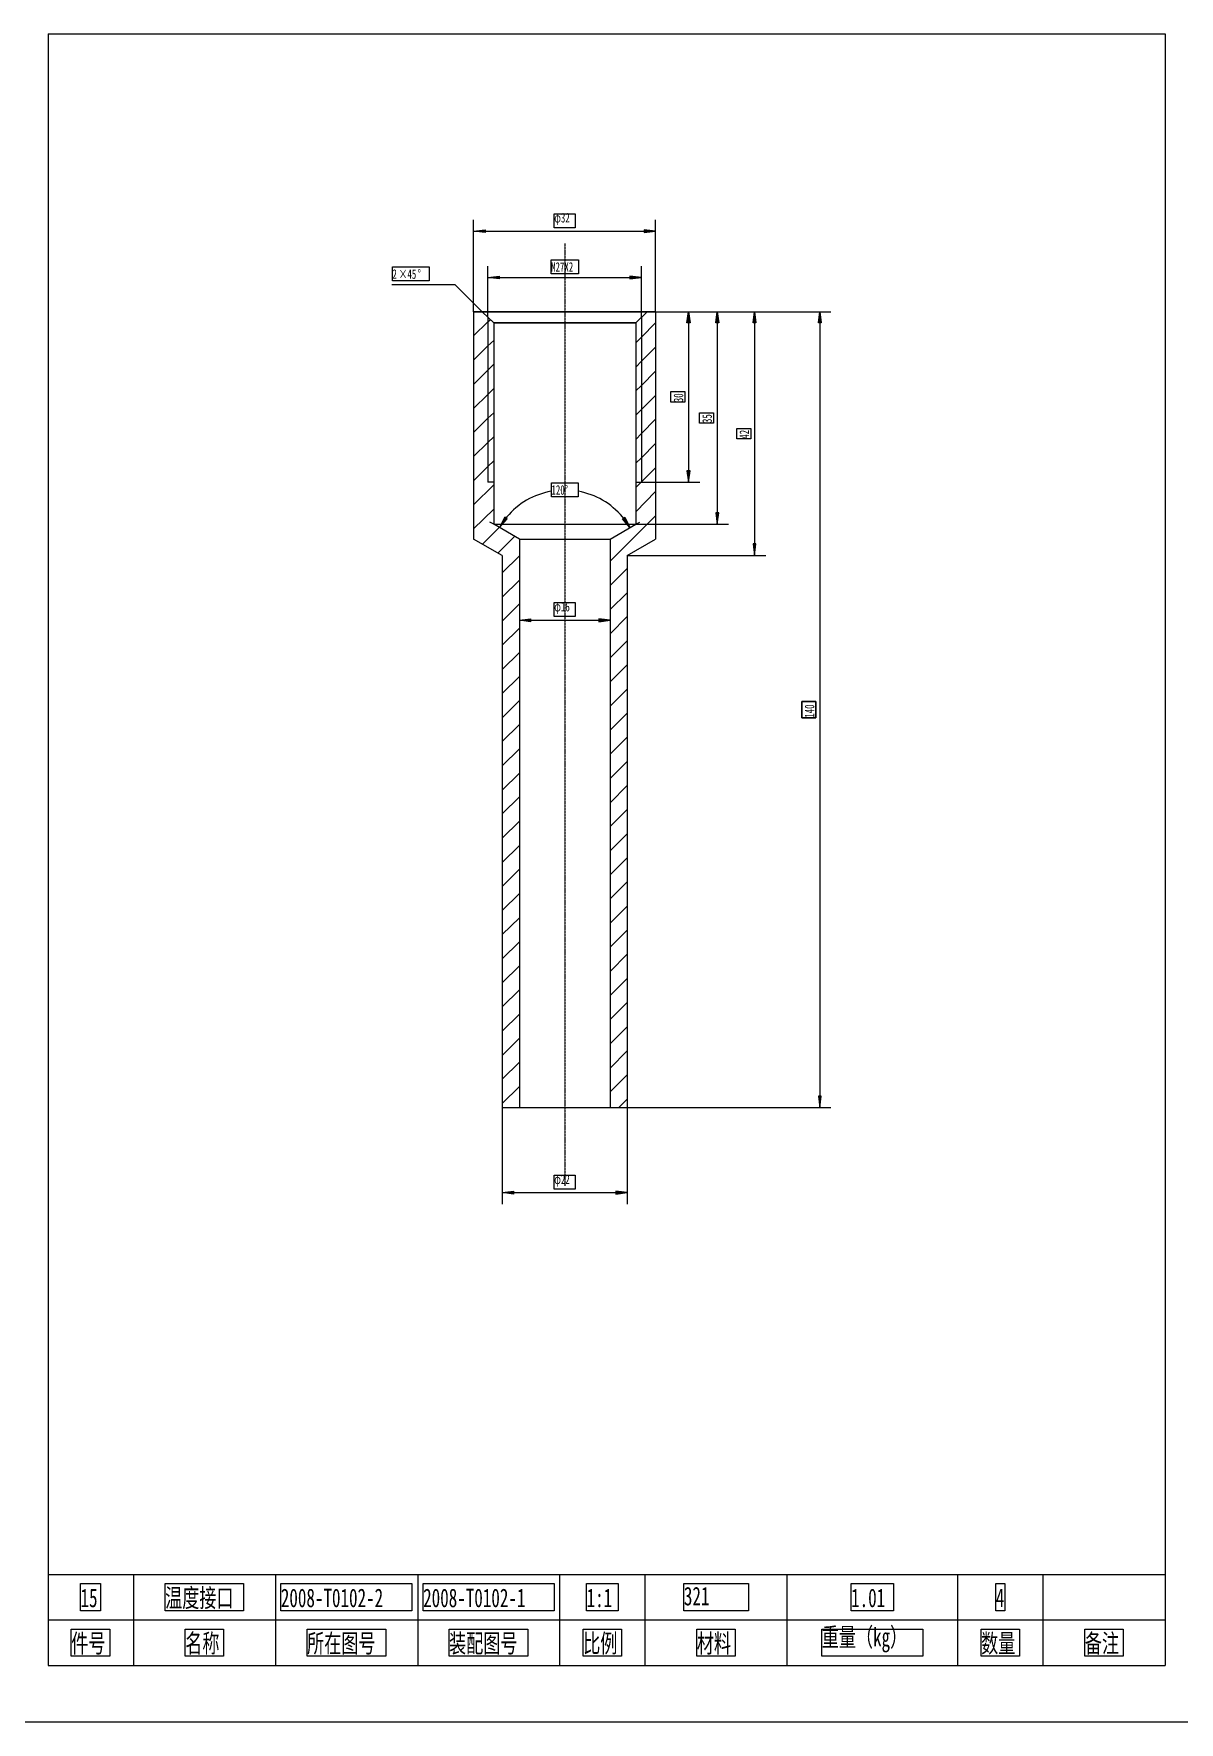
# Model space of a CAD drawing. Header units: millimetres. Extents: x -23892 to 57527, y -540 to 34444.
# Drawn here: x 33067 to 41054, y -540 to 11227 of the extents above; entities that cross this region are included whole.
import ezdxf

# ---------------------------------------------------------------- set-up
doc = ezdxf.new("R2010")
doc.units = ezdxf.units.MM
doc.linetypes.add('AI-Linetype-130', pattern=[21.479999, 16.98, -2.1, 0.3, -2.1])
doc.layers.add('图层 1', color=7, linetype='Continuous')
doc.styles.get("Standard").update_dxf_attribs({"font": ''})
doc.styles.get('Standard').set_extended_font_data('FangSong')

msp = doc.modelspace()

# ---------------------------------------------------------------- hatches: boundary and pattern name
at = {"layer": '图层 1', "lineweight": 0}
for points in [[(36215.055, 9861.4776), (36215.055, 9842.4609), (36134.1469, 9851.9886)], [(37323.9486, 9861.4776), (37323.9486, 9842.4609), (37402.4554, 9851.9886)], [(36312.6172, 9537.884), (36312.6172, 9518.8286), (36234.0717, 9528.3563)], [(37223.9851, 9537.884), (37223.9851, 9518.8286), (37304.8932, 9528.3563)], [(37642.817, 9211.8505), (37621.399, 9211.8505), (37633.2893, 9290.396)], [(37842.7053, 9211.8505), (37823.6498, 9211.8505), (37833.1775, 9290.396)], [(38102.0836, 9211.8505), (38083.0282, 9211.8505), (38092.5559, 9290.396)], [(38556.5863, 9211.8505), (38537.5309, 9211.8505), (38547.0586, 9290.396)], [(37642.817, 8181.5024), (37621.399, 8181.5024), (37633.2893, 8102.9569)], [(37842.7053, 7888.8158), (37823.6498, 7888.8158), (37833.1775, 7810.2703)], [(36367.3434, 7845.9798), (36350.6893, 7857.8701), (36314.9797, 7786.4897)], [(37171.6602, 7845.9798), (37188.3143, 7857.8701), (37223.9851, 7786.4897)], [(38102.0836, 7672.2734), (38083.0282, 7672.2734), (38092.5559, 7591.3654)], [(36531.5221, 7151.1155), (36531.5221, 7129.6975), (36453.0153, 7141.6265)], [(37007.4428, 7151.1155), (37007.4428, 7129.6975), (37085.9883, 7141.6265)], [(38556.5863, 3824.4346), (38537.5309, 3824.4346), (38547.0586, 3743.5265)], [(36412.5419, 3160.5159), (36412.5419, 3141.4993), (36334.0352, 3151.027)], [(37126.4229, 3160.5159), (37126.4229, 3141.4993), (37204.9684, 3151.027)]]:
    msp.add_hatch(color=7, dxfattribs=at).paths.add_polyline_path(points)

# ---------------------------------------------------------------- linework, layer by layer
at = {"layer": '图层 1', "color": 7, "lineweight": 0, "true_color": 0xffffff}
for p, q in [((33166.7691, 11227.387), (40955.2257, 11227.387)), ((33166.7691, 11227.387), (33166.7691, -144.747)), ((40955.2257, 11227.387), (40955.2257, -144.747)), ((36134.1469, 9290.396), (36134.1469, 9930.4954)), ((37402.4554, 9290.396), (37402.4554, 9930.4954)), ((36134.1469, 9851.9886), (36215.055, 9861.4776)), ((36134.1469, 9851.9886), (37402.4554, 9851.9886)), ((36215.055, 9842.4609), (36134.1469, 9851.9886)), ((36215.055, 9861.4776), (36215.055, 9842.4609)), ((37323.9486, 9861.4776), (37323.9486, 9842.4609)), ((37402.4554, 9851.9886), (37323.9486, 9861.4776)), ((37323.9486, 9842.4609), (37402.4554, 9851.9886)), ((36234.0717, 9252.3239), (36234.0717, 9606.8631)), ((36234.0717, 9528.3563), (36312.6172, 9537.884)), ((36312.6172, 9537.884), (36312.6172, 9518.8286)), ((37223.9851, 9537.884), (37223.9851, 9518.8286)), ((37304.8932, 9528.3563), (37223.9851, 9537.884)), ((37304.8932, 9252.3239), (37304.8932, 9606.8631)), ((36005.639, 9478.394), (35563.0266, 9478.394)), ((36193.637, 9290.396), (36005.639, 9478.394)), ((36234.0717, 9528.3563), (37304.8932, 9528.3563)), ((36312.6172, 9518.8286), (36234.0717, 9528.3563)), ((37223.9851, 9518.8286), (37304.8932, 9528.3563)), ((36134.1469, 9290.396), (36134.1469, 7705.5817)), ((36134.1469, 9287.9947), (36136.5095, 9290.396)), ((36134.1469, 9121.4534), (36234.0717, 9219.0156)), ((36274.5451, 9211.8505), (36193.637, 9290.396)), ((36234.0717, 9252.3239), (36234.0717, 8102.9569)), ((36234.0717, 9219.0156), (36250.7258, 9235.6698)), ((36274.5451, 9211.8505), (36274.5451, 7810.2703)), ((37264.4585, 9211.8505), (37342.9653, 9290.396)), ((37264.4585, 9211.8505), (37264.4585, 7810.2703)), ((37304.8932, 9252.3239), (37304.8932, 8102.9569)), ((37304.8932, 9111.9257), (37402.4554, 9211.8505)), ((37402.4554, 9290.396), (37402.4554, 7705.5817)), ((37402.4554, 9290.396), (37711.8348, 9290.396)), ((37402.4554, 9290.396), (37911.7231, 9290.396)), ((37402.4554, 9290.396), (38171.1014, 9290.396)), ((37402.4554, 9290.396), (38625.6041, 9290.396)), ((37621.399, 9211.8505), (37633.2893, 9290.396)), ((37642.817, 9211.8505), (37621.399, 9211.8505)), ((37633.2893, 9290.396), (37633.2893, 8102.9569)), ((37633.2893, 9290.396), (37642.817, 9211.8505)), ((37823.6498, 9211.8505), (37833.1775, 9290.396)), ((37842.7053, 9211.8505), (37823.6498, 9211.8505)), ((37833.1775, 9290.396), (37833.1775, 7810.2703)), ((37833.1775, 9290.396), (37842.7053, 9211.8505)), ((38083.0282, 9211.8505), (38092.5559, 9290.396)), ((38102.0836, 9211.8505), (38083.0282, 9211.8505)), ((38092.5559, 9290.396), (38092.5559, 7591.3654)), ((38092.5559, 9290.396), (38102.0836, 9211.8505)), ((38537.5309, 9211.8505), (38547.0586, 9290.396)), ((38556.5863, 9211.8505), (38537.5309, 9211.8505)), ((38547.0586, 9290.396), (38547.0586, 3743.5265)), ((38547.0586, 9290.396), (38556.5863, 9211.8505)), ((36234.0717, 9052.4357), (36274.5451, 9090.5078)), ((37264.4585, 9073.8536), (37304.8932, 9111.9257)), ((36134.1469, 8952.4722), (36234.0717, 9052.4357)), ((37264.4585, 8904.8724), (37304.8932, 8945.3458)), ((37304.8932, 8945.3458), (37402.4554, 9042.9079)), ((36134.1469, 8783.5296), (36234.0717, 8883.4931)), ((36234.0717, 8883.4931), (36274.5451, 8923.9278)), ((37304.8932, 8776.4032), (37402.4554, 8876.328)), ((36134.1469, 8616.9496), (36234.0717, 8714.5118)), ((36234.0717, 8714.5118), (36274.5451, 8754.9852)), ((37264.4585, 8738.3311), (37304.8932, 8776.4032)), ((37264.4585, 8569.3498), (37304.8932, 8609.8232)), ((37304.8932, 8609.8232), (37402.4554, 8707.3854)), ((36134.1469, 8448.0071), (36234.0717, 8547.9318)), ((36234.0717, 8547.9318), (36274.5451, 8586.0427)), ((37304.8932, 8440.8807), (37402.4554, 8540.8054)), ((36134.1469, 8281.4271), (36234.0717, 8378.9893)), ((36234.0717, 8378.9893), (36274.5451, 8419.4627)), ((37264.4585, 8400.4073), (37304.8932, 8440.8807)), ((37304.8932, 8271.8994), (37402.4554, 8371.8629)), ((36234.0717, 8212.4093), (36274.5451, 8250.4814)), ((37264.4585, 8233.8273), (37304.8932, 8271.8994)), ((36134.1469, 8112.4846), (36234.0717, 8212.4093)), ((37304.8932, 8105.3581), (37402.4554, 8202.9203)), ((37642.817, 8181.5024), (37621.399, 8181.5024)), ((37621.399, 8181.5024), (37633.2893, 8102.9569)), ((37633.2893, 8102.9569), (37642.817, 8181.5024)), ((36134.1469, 7943.542), (36274.5451, 8083.9402)), ((36274.5451, 8102.9569), (36234.0717, 8102.9569)), ((36564.8691, 8007.796), (36543.4511, 7998.2682)), ((36586.2483, 8014.9224), (36564.8691, 8007.796)), ((36607.6663, 8022.0488), (36586.2483, 8014.9224)), ((36629.0843, 8029.2139), (36607.6663, 8022.0488)), ((36650.5023, 8033.9778), (36629.0843, 8029.2139)), ((36674.3215, 8038.7029), (36650.5023, 8033.9778)), ((36886.1, 8033.9778), (36864.6821, 8038.7029)), ((36909.8806, 8029.2139), (36886.1, 8033.9778)), ((36931.2986, 8022.0488), (36909.8806, 8029.2139)), ((36952.7165, 8014.9224), (36931.2986, 8022.0488)), ((36974.1345, 8007.796), (36952.7165, 8014.9224)), ((36993.1899, 7998.2682), (36974.1345, 8007.796)), ((37264.4585, 8102.9569), (37304.8932, 8102.9569)), ((37264.4585, 8064.8848), (37302.5306, 8102.9569)), ((37264.4585, 7895.9422), (37402.4554, 8036.3404)), ((37302.5306, 8102.9569), (37304.8932, 8105.3581)), ((37304.8932, 8102.9569), (37711.8348, 8102.9569)), ((36134.1469, 7776.962), (36274.5451, 7914.9589)), ((36395.8878, 7893.5796), (36381.635, 7876.9255)), ((36412.5419, 7910.2338), (36395.8878, 7893.5796)), ((36429.1961, 7924.4866), (36412.5419, 7910.2338)), ((36448.2515, 7938.7782), (36429.1961, 7924.4866)), ((36464.9056, 7953.0697), (36448.2515, 7938.7782)), ((36483.961, 7964.96), (36464.9056, 7953.0697)), ((36502.9777, 7976.8503), (36483.961, 7964.96)), ((36524.3957, 7988.7405), (36502.9777, 7976.8503)), ((36543.4511, 7998.2682), (36524.3957, 7988.7405)), ((37014.6079, 7988.7405), (36993.1899, 7998.2682)), ((37033.6246, 7976.8503), (37014.6079, 7988.7405)), ((37052.68, 7964.96), (37033.6246, 7976.8503)), ((37071.6967, 7953.0697), (37052.68, 7964.96)), ((37090.7521, 7938.7782), (37071.6967, 7953.0697)), ((37107.4063, 7924.4866), (37090.7521, 7938.7782)), ((37124.0604, 7910.2338), (37107.4063, 7924.4866)), ((37140.7145, 7893.5796), (37124.0604, 7910.2338)), ((37157.3686, 7876.9255), (37140.7145, 7893.5796)), ((37842.7053, 7888.8158), (37823.6498, 7888.8158)), ((37823.6498, 7888.8158), (37833.1775, 7810.2703)), ((37833.1775, 7810.2703), (37842.7053, 7888.8158)), ((36195.9996, 7669.8721), (36312.6172, 7786.4897)), ((36274.5451, 7810.2703), (36246.0007, 7824.5618)), ((36453.0153, 7705.5817), (36274.5451, 7810.2703)), ((36274.5451, 7810.2703), (37264.4585, 7810.2703)), ((36350.6893, 7857.8701), (36314.9797, 7786.4897)), ((36314.9797, 7786.4897), (36367.3434, 7845.9798)), ((36326.9087, 7805.5064), (36314.9797, 7786.4897)), ((36338.799, 7824.5618), (36326.9087, 7805.5064)), ((36350.6893, 7843.5785), (36338.799, 7824.5618)), ((36364.9808, 7860.2327), (36350.6893, 7843.5785)), ((36367.3434, 7845.9798), (36350.6893, 7857.8701)), ((36381.635, 7876.9255), (36364.9808, 7860.2327)), ((37085.9883, 7550.892), (37402.4554, 7867.3978)), ((37085.9883, 7705.5817), (37264.4585, 7810.2703)), ((37171.6602, 7860.2327), (37157.3686, 7876.9255)), ((37185.913, 7843.5785), (37171.6602, 7860.2327)), ((37171.6602, 7845.9798), (37188.3143, 7857.8701)), ((37223.9851, 7786.4897), (37171.6602, 7845.9798)), ((37200.2046, 7824.5618), (37185.913, 7843.5785)), ((37188.3143, 7857.8701), (37223.9851, 7786.4897)), ((37212.0949, 7805.5064), (37200.2046, 7824.5618)), ((37223.9851, 7786.4897), (37212.0949, 7805.5064)), ((37264.4585, 7810.2703), (37293.0029, 7824.5618)), ((37264.4585, 7810.2703), (37911.7231, 7810.2703)), ((36334.0352, 7591.3654), (36134.1469, 7705.5817)), ((36303.0895, 7608.0195), (36419.7071, 7724.5984)), ((36453.0153, 7705.5817), (37085.9883, 7705.5817)), ((36453.0153, 7705.5817), (36453.0153, 3743.5265)), ((36453.0153, 7705.5817), (36453.0153, 7060.7185)), ((37085.9883, 7705.5817), (37085.9883, 3743.5265)), ((37085.9883, 7705.5817), (37085.9883, 7060.7185)), ((37204.9684, 7591.3654), (37402.4554, 7705.5817)), ((38102.0836, 7672.2734), (38083.0282, 7672.2734)), ((38083.0282, 7672.2734), (38092.5559, 7591.3654)), ((38092.5559, 7591.3654), (38102.0836, 7672.2734)), ((36334.0352, 7591.3654), (36334.0352, 3743.5265)), ((36334.0352, 7591.3654), (36334.0352, 3070.1189)), ((36334.0352, 7469.9839), (36453.0153, 7588.9641)), ((37204.9684, 7591.3654), (37204.9684, 3743.5265)), ((37204.9684, 7591.3654), (37204.9684, 3070.1189)), ((37204.9684, 7591.3654), (37754.6708, 7591.3654)), ((37754.6708, 7591.3654), (38171.1014, 7591.3654)), ((36334.0352, 7301.0414), (36453.0153, 7420.0215)), ((37085.9883, 7381.9494), (37204.9684, 7500.9296)), ((37085.9883, 7215.3694), (37204.9684, 7331.987)), ((36334.0352, 7134.4614), (36453.0153, 7253.4415)), ((36334.0352, 6965.5188), (36453.0153, 7084.499)), ((36453.0153, 7141.6265), (36531.5221, 7151.1155)), ((36453.0153, 7141.6265), (37085.9883, 7141.6265)), ((36531.5221, 7129.6975), (36453.0153, 7141.6265)), ((36531.5221, 7151.1155), (36531.5221, 7129.6975)), ((37007.4428, 7151.1155), (37007.4428, 7129.6975)), ((37085.9883, 7141.6265), (37007.4428, 7151.1155)), ((37007.4428, 7129.6975), (37085.9883, 7141.6265)), ((37085.9883, 7046.4269), (37204.9684, 7165.4071)), ((37085.9883, 6877.4843), (37204.9684, 6996.4645)), ((36334.0352, 6796.5763), (36453.0153, 6915.5564)), ((37085.9883, 6710.9044), (37204.9684, 6829.8845)), ((36334.0352, 6629.9963), (36453.0153, 6748.9765)), ((37085.9883, 6541.9618), (37204.9684, 6660.942)), ((36334.0352, 6461.0537), (36453.0153, 6580.0339)), ((37085.9883, 6372.9805), (37204.9684, 6491.9607)), ((36334.0352, 6294.4738), (36453.0153, 6413.4539)), ((36334.0352, 6125.5312), (36453.0153, 6244.5114)), ((37085.9883, 6206.4393), (37204.9684, 6325.4195)), ((37085.9883, 6037.458), (37204.9684, 6156.4382)), ((36334.0352, 5956.5499), (36453.0153, 6075.5301)), ((36334.0352, 5790.0087), (36453.0153, 5908.9889)), ((37085.9883, 5868.5155), (37204.9684, 5987.4956)), ((37085.9883, 5701.9355), (37204.9684, 5820.9156)), ((36334.0352, 5621.0274), (36453.0153, 5740.0076)), ((37085.9883, 5532.9929), (37204.9684, 5651.9731)), ((36334.0352, 5452.0849), (36453.0153, 5571.065)), ((37085.9883, 5366.4129), (37204.9684, 5485.3931)), ((36334.0352, 5285.5049), (36453.0153, 5404.4851)), ((37085.9883, 5197.4704), (37204.9684, 5316.4506)), ((36334.0352, 5116.5623), (36453.0153, 5235.5425)), ((36334.0352, 4949.9824), (36453.0153, 5066.6)), ((37085.9883, 5028.5279), (37204.9684, 5147.508)), ((37085.9883, 4861.9479), (37204.9684, 4980.928)), ((36334.0352, 4781.0398), (36453.0153, 4900.02)), ((36334.0352, 4612.0973), (36453.0153, 4731.0774)), ((37085.9883, 4693.0053), (37204.9684, 4811.9855)), ((37085.9883, 4524.024), (37204.9684, 4643.0042)), ((36334.0352, 4445.5173), (36453.0153, 4564.4974)), ((37085.9883, 4357.4828), (37204.9684, 4476.463)), ((36334.0352, 4276.5747), (36453.0153, 4395.5549)), ((37085.9883, 4188.5015), (37204.9684, 4307.4817)), ((36334.0352, 4107.5935), (36453.0153, 4226.5736)), ((37085.9883, 4019.559), (37204.9684, 4138.5391)), ((36334.0352, 3941.0522), (36453.0153, 4060.0324)), ((36334.0352, 3772.0709), (36453.0153, 3891.0511)), ((37085.9883, 3852.979), (37204.9684, 3971.9592)), ((37145.4784, 3743.5265), (37204.9684, 3803.0166)), ((38556.5863, 3824.4346), (38537.5309, 3824.4346)), ((38537.5309, 3824.4346), (38547.0586, 3743.5265)), ((38547.0586, 3743.5265), (38556.5863, 3824.4346)), ((36334.0352, 3743.5265), (37204.9684, 3743.5265)), ((37204.9684, 3743.5265), (38625.6041, 3743.5265)), ((36334.0352, 3151.027), (36412.5419, 3160.5159)), ((36334.0352, 3151.027), (37204.9684, 3151.027)), ((36412.5419, 3141.4993), (36334.0352, 3151.027)), ((36412.5419, 3160.5159), (36412.5419, 3141.4993)), ((37126.4229, 3160.5159), (37126.4229, 3141.4993)), ((37204.9684, 3151.027), (37126.4229, 3160.5159)), ((37126.4229, 3141.4993), (37204.9684, 3151.027)), ((33166.7691, 490.6273), (40955.2257, 490.6273)), ((33761.6699, 490.6273), (33761.6699, -144.747)), ((34751.5834, 490.6273), (34751.5834, -144.747)), ((35743.8982, 490.6273), (35743.8982, -144.747)), ((36733.8116, 490.6273), (36733.8116, -144.747)), ((37328.7125, 490.6273), (37328.7125, -144.747)), ((38318.6259, 490.6273), (38318.6259, -144.747)), ((39508.4276, 490.6273), (39508.4276, -144.747)), ((40103.3285, 490.6273), (40103.3285, -144.747)), ((33166.7691, 174.1214), (40955.2257, 174.1214)), ((33166.7691, -144.747), (40955.2257, -144.747)), ((57526.7776, -539.7596), (24188.5301, -539.7596))]:
    msp.add_line(p, q, dxfattribs=at)
at = {"layer": '图层 1', "lineweight": 0}
for p, q in [((36695.7395, 9973.3313), (36695.7395, 9973.3313)), ((36695.7395, 9875.7691), (36695.7395, 9973.3313)), ((36695.7395, 9973.3313), (36840.9015, 9973.3313)), ((36840.9015, 9973.3313), (36840.9015, 9875.7691)), ((36134.1469, 9851.9886), (36215.055, 9861.4776)), ((36215.055, 9842.4609), (36134.1469, 9851.9886)), ((36215.055, 9861.4776), (36215.055, 9842.4609)), ((36840.9015, 9875.7691), (36695.7395, 9875.7691)), ((37323.9486, 9861.4776), (37323.9486, 9842.4609)), ((37402.4554, 9851.9886), (37323.9486, 9861.4776)), ((37323.9486, 9842.4609), (37402.4554, 9851.9886)), ((36674.3215, 9652.1004), (36674.3215, 9652.1004)), ((36674.3215, 9554.5382), (36674.3215, 9652.1004)), ((36674.3215, 9652.1004), (36864.6821, 9652.1004)), ((36864.6821, 9652.1004), (36864.6821, 9554.5382)), ((35567.7905, 9602.138), (35567.7905, 9602.138)), ((35567.7905, 9504.5371), (35567.7905, 9602.138)), ((35567.7905, 9602.138), (35824.8062, 9602.138)), ((35824.8062, 9602.138), (35824.8062, 9504.5371)), ((36234.0717, 9528.3563), (36312.6172, 9537.884)), ((36312.6172, 9537.884), (36312.6172, 9518.8286)), ((36864.6821, 9554.5382), (36674.3215, 9554.5382)), ((37223.9851, 9537.884), (37223.9851, 9518.8286)), ((37304.8932, 9528.3563), (37223.9851, 9537.884)), ((35824.8062, 9504.5371), (35567.7905, 9504.5371)), ((36312.6172, 9518.8286), (36234.0717, 9528.3563)), ((37223.9851, 9518.8286), (37304.8932, 9528.3563)), ((37621.399, 9211.8505), (37633.2893, 9290.396)), ((37642.817, 9211.8505), (37621.399, 9211.8505)), ((37633.2893, 9290.396), (37642.817, 9211.8505)), ((37823.6498, 9211.8505), (37833.1775, 9290.396)), ((37842.7053, 9211.8505), (37823.6498, 9211.8505)), ((37833.1775, 9290.396), (37842.7053, 9211.8505)), ((38083.0282, 9211.8505), (38092.5559, 9290.396)), ((38102.0836, 9211.8505), (38083.0282, 9211.8505)), ((38092.5559, 9290.396), (38102.0836, 9211.8505)), ((38537.5309, 9211.8505), (38547.0586, 9290.396)), ((38556.5863, 9211.8505), (38537.5309, 9211.8505)), ((38547.0586, 9290.396), (38556.5863, 9211.8505)), ((37509.5453, 8659.7856), (37509.5453, 8733.5672)), ((37509.5453, 8733.5672), (37607.1075, 8733.5672)), ((37607.1075, 8733.5672), (37607.1075, 8659.7856)), ((37607.1075, 8659.7856), (37509.5453, 8659.7856)), ((37709.4335, 8514.6236), (37709.4335, 8586.0427)), ((37709.4335, 8586.0427), (37806.9957, 8586.0427)), ((37806.9957, 8514.6236), (37709.4335, 8514.6236)), ((37806.9957, 8586.0427), (37806.9957, 8514.6236)), ((37968.8118, 8405.1711), (37968.8118, 8476.5515)), ((37968.8118, 8476.5515), (38066.374, 8476.5515)), ((38066.374, 8476.5515), (38066.374, 8405.1711)), ((38066.374, 8405.1711), (37968.8118, 8405.1711)), ((37642.817, 8181.5024), (37621.399, 8181.5024)), ((37621.399, 8181.5024), (37633.2893, 8102.9569)), ((37633.2893, 8102.9569), (37642.817, 8181.5024)), ((36676.6841, 8098.193), (36676.6841, 8098.193)), ((36676.6841, 8000.6308), (36676.6841, 8098.193)), ((36676.6841, 8098.193), (36862.3195, 8098.193)), ((36862.3195, 8098.193), (36862.3195, 8000.6308)), ((36862.3195, 8000.6308), (36676.6841, 8000.6308)), ((37842.7053, 7888.8158), (37823.6498, 7888.8158)), ((37823.6498, 7888.8158), (37833.1775, 7810.2703)), ((37833.1775, 7810.2703), (37842.7053, 7888.8158)), ((36350.6893, 7857.8701), (36314.9797, 7786.4897)), ((36314.9797, 7786.4897), (36367.3434, 7845.9798)), ((36367.3434, 7845.9798), (36350.6893, 7857.8701)), ((37171.6602, 7845.9798), (37188.3143, 7857.8701)), ((37223.9851, 7786.4897), (37171.6602, 7845.9798)), ((37188.3143, 7857.8701), (37223.9851, 7786.4897)), ((38102.0836, 7672.2734), (38083.0282, 7672.2734)), ((38083.0282, 7672.2734), (38092.5559, 7591.3654)), ((38092.5559, 7591.3654), (38102.0836, 7672.2734)), ((36695.7395, 7262.9693), (36695.7395, 7262.9693)), ((36695.7395, 7165.4071), (36695.7395, 7262.9693)), ((36695.7395, 7262.9693), (36840.9015, 7262.9693)), ((36840.9015, 7262.9693), (36840.9015, 7165.4071)), ((36453.0153, 7141.6265), (36531.5221, 7151.1155)), ((36531.5221, 7129.6975), (36453.0153, 7141.6265)), ((36531.5221, 7151.1155), (36531.5221, 7129.6975)), ((36840.9015, 7165.4071), (36695.7395, 7165.4071)), ((37007.4428, 7151.1155), (37007.4428, 7129.6975)), ((37085.9883, 7141.6265), (37007.4428, 7151.1155)), ((37007.4428, 7129.6975), (37085.9883, 7141.6265)), ((38423.3145, 6572.8688), (38423.3145, 6461.0537)), ((38520.8767, 6572.8688), (38423.3145, 6572.8688)), ((38520.8767, 6461.0537), (38520.8767, 6572.8688)), ((38423.3145, 6461.0537), (38520.8767, 6461.0537)), ((38556.5863, 3824.4346), (38537.5309, 3824.4346)), ((38537.5309, 3824.4346), (38547.0586, 3743.5265)), ((38547.0586, 3743.5265), (38556.5863, 3824.4346)), ((36695.7395, 3272.3697), (36695.7395, 3272.3697)), ((36695.7395, 3174.8075), (36695.7395, 3272.3697)), ((36695.7395, 3272.3697), (36840.9015, 3272.3697)), ((36840.9015, 3272.3697), (36840.9015, 3174.8075)), ((36334.0352, 3151.027), (36412.5419, 3160.5159)), ((36412.5419, 3141.4993), (36334.0352, 3151.027)), ((36412.5419, 3160.5159), (36412.5419, 3141.4993)), ((36840.9015, 3174.8075), (36695.7395, 3174.8075)), ((37126.4229, 3160.5159), (37126.4229, 3141.4993)), ((37204.9684, 3151.027), (37126.4229, 3160.5159)), ((37126.4229, 3141.4993), (37204.9684, 3151.027)), ((33392.8392, 426.3733), (33392.8392, 426.3733)), ((33392.8392, 236.0128), (33392.8392, 426.3733)), ((33392.8392, 426.3733), (33533.2373, 426.3733)), ((33533.2373, 426.3733), (33533.2373, 236.0128)), ((33982.9761, 426.3733), (33982.9761, 426.3733)), ((33982.9761, 236.0128), (33982.9761, 426.3733)), ((33982.9761, 426.3733), (34530.2772, 426.3733)), ((34530.2772, 426.3733), (34530.2772, 236.0128)), ((34789.6555, 426.3733), (34789.6555, 426.3733)), ((34789.6555, 236.0128), (34789.6555, 426.3733)), ((34789.6555, 426.3733), (35703.4248, 426.3733)), ((35703.4248, 426.3733), (35703.4248, 236.0128)), ((35781.9703, 426.3733), (35781.9703, 426.3733)), ((35781.9703, 236.0128), (35781.9703, 426.3733)), ((35781.9703, 426.3733), (36695.7395, 426.3733)), ((36695.7395, 426.3733), (36695.7395, 236.0128)), ((36921.8096, 426.3733), (36921.8096, 426.3733)), ((36921.8096, 236.0128), (36921.8096, 426.3733)), ((36921.8096, 426.3733), (37140.7145, 426.3733)), ((37140.7145, 426.3733), (37140.7145, 236.0128)), ((37599.9811, 426.3733), (37599.9811, 426.3733)), ((37599.9811, 236.0128), (37599.9811, 426.3733)), ((37599.9811, 426.3733), (38049.7199, 426.3733)), ((38049.7199, 426.3733), (38049.7199, 236.0128)), ((38766.0022, 426.3733), (38766.0022, 426.3733)), ((38766.0022, 236.0128), (38766.0022, 426.3733)), ((38766.0022, 426.3733), (39061.0514, 426.3733)), ((39061.0514, 426.3733), (39061.0514, 236.0128)), ((39774.9324, 426.3733), (39774.9324, 426.3733)), ((39774.9324, 236.0128), (39774.9324, 426.3733)), ((39774.9324, 426.3733), (39836.8238, 426.3733)), ((39836.8238, 426.3733), (39836.8238, 236.0128)), ((33533.2373, 236.0128), (33392.8392, 236.0128)), ((34530.2772, 236.0128), (33982.9761, 236.0128)), ((35703.4248, 236.0128), (34789.6555, 236.0128)), ((36695.7395, 236.0128), (35781.9703, 236.0128)), ((37140.7145, 236.0128), (36921.8096, 236.0128)), ((38049.7199, 236.0128), (37599.9811, 236.0128)), ((39061.0514, 236.0128), (38766.0022, 236.0128)), ((39836.8238, 236.0128), (39774.9324, 236.0128)), ((33328.5852, 109.8675), (33328.5852, 109.8675)), ((33328.5852, -80.493), (33328.5852, 109.8675)), ((33328.5852, 109.8675), (33597.4912, 109.8675)), ((33597.4912, 109.8675), (33597.4912, -80.493)), ((34123.3743, 109.8675), (34123.3743, 109.8675)), ((34123.3743, -80.493), (34123.3743, 109.8675)), ((34123.3743, 109.8675), (34389.879, 109.8675)), ((34389.879, 109.8675), (34389.879, -80.493)), ((34972.8896, 109.8675), (34972.8896, 109.8675)), ((34972.8896, -80.493), (34972.8896, 109.8675)), ((34972.8896, 109.8675), (35522.5919, 109.8675)), ((35522.5919, 109.8675), (35522.5919, -80.493)), ((35962.8031, 109.8675), (35962.8031, 109.8675)), ((35962.8031, -80.493), (35962.8031, 109.8675)), ((35962.8031, 109.8675), (36512.5054, 109.8675)), ((36512.5054, 109.8675), (36512.5054, -80.493)), ((36897.9903, 109.8675), (36897.9903, 109.8675)), ((36897.9903, -80.493), (36897.9903, 109.8675)), ((36897.9903, 109.8675), (37164.495, 109.8675)), ((37164.495, 109.8675), (37164.495, -80.493)), ((37690.4168, 109.8675), (37690.4168, 109.8675)), ((37690.4168, -80.493), (37690.4168, 109.8675)), ((37690.4168, 109.8675), (37956.9216, 109.8675)), ((37956.9216, 109.8675), (37956.9216, -80.493)), ((38561.3501, 109.8675), (38561.3501, 109.8675)), ((38561.3501, -80.493), (38561.3501, 109.8675)), ((38561.3501, 109.8675), (39265.7034, 109.8675)), ((39265.7034, 109.8675), (39265.7034, -80.493)), ((39672.6063, 109.8675), (39672.6063, 109.8675)), ((39672.6063, -80.493), (39672.6063, 109.8675)), ((39672.6063, 109.8675), (39939.1111, 109.8675)), ((39939.1111, 109.8675), (39939.1111, -80.493)), ((40396.0151, 109.8675), (40396.0151, 109.8675)), ((40396.0151, -80.493), (40396.0151, 109.8675)), ((40396.0151, 109.8675), (40662.5198, 109.8675)), ((40662.5198, 109.8675), (40662.5198, -80.493)), ((33597.4912, -80.493), (33328.5852, -80.493)), ((34389.879, -80.493), (34123.3743, -80.493)), ((35522.5919, -80.493), (34972.8896, -80.493)), ((36512.5054, -80.493), (35962.8031, -80.493)), ((37164.495, -80.493), (36897.9903, -80.493)), ((37956.9216, -80.493), (37690.4168, -80.493)), ((39265.7034, -80.493), (38561.3501, -80.493)), ((39939.1111, -80.493), (39672.6063, -80.493)), ((40662.5198, -80.493), (40396.0151, -80.493))]:
    msp.add_line(p, q, dxfattribs=at)
at = {"layer": '图层 1', "color": 18, "lineweight": 0, "true_color": 0x000000}
for p, q in [((36695.7395, 9973.3313), (36695.7395, 9973.3313)), ((36695.7395, 9875.7691), (36695.7395, 9973.3313)), ((36695.7395, 9973.3313), (36840.9015, 9973.3313)), ((36840.9015, 9973.3313), (36840.9015, 9875.7691)), ((36840.9015, 9875.7691), (36695.7395, 9875.7691)), ((36674.3215, 9652.1004), (36674.3215, 9652.1004)), ((36674.3215, 9554.5382), (36674.3215, 9652.1004)), ((36674.3215, 9652.1004), (36864.6821, 9652.1004)), ((36864.6821, 9652.1004), (36864.6821, 9554.5382)), ((35567.7905, 9602.138), (35567.7905, 9602.138)), ((35567.7905, 9504.5371), (35567.7905, 9602.138)), ((35567.7905, 9602.138), (35824.8062, 9602.138)), ((35824.8062, 9602.138), (35824.8062, 9504.5371)), ((36864.6821, 9554.5382), (36674.3215, 9554.5382)), ((35824.8062, 9504.5371), (35567.7905, 9504.5371)), ((37509.5453, 8659.7856), (37509.5453, 8733.5672)), ((37509.5453, 8733.5672), (37607.1075, 8733.5672)), ((37607.1075, 8733.5672), (37607.1075, 8659.7856)), ((37607.1075, 8659.7856), (37509.5453, 8659.7856)), ((37709.4335, 8514.6236), (37709.4335, 8586.0427)), ((37709.4335, 8586.0427), (37806.9957, 8586.0427)), ((37806.9957, 8514.6236), (37709.4335, 8514.6236)), ((37806.9957, 8586.0427), (37806.9957, 8514.6236)), ((37968.8118, 8405.1711), (37968.8118, 8476.5515)), ((37968.8118, 8476.5515), (38066.374, 8476.5515)), ((38066.374, 8476.5515), (38066.374, 8405.1711)), ((38066.374, 8405.1711), (37968.8118, 8405.1711)), ((36676.6841, 8098.193), (36676.6841, 8098.193)), ((36676.6841, 8000.6308), (36676.6841, 8098.193)), ((36676.6841, 8098.193), (36862.3195, 8098.193)), ((36862.3195, 8098.193), (36862.3195, 8000.6308)), ((36862.3195, 8000.6308), (36676.6841, 8000.6308)), ((36695.7395, 7262.9693), (36695.7395, 7262.9693)), ((36695.7395, 7165.4071), (36695.7395, 7262.9693)), ((36695.7395, 7262.9693), (36840.9015, 7262.9693)), ((36840.9015, 7262.9693), (36840.9015, 7165.4071)), ((36840.9015, 7165.4071), (36695.7395, 7165.4071)), ((38423.3145, 6461.0537), (38423.3145, 6572.8688)), ((38423.3145, 6572.8688), (38520.8767, 6572.8688)), ((38520.8767, 6572.8688), (38520.8767, 6461.0537)), ((38520.8767, 6461.0537), (38423.3145, 6461.0537)), ((36695.7395, 3272.3697), (36695.7395, 3272.3697)), ((36695.7395, 3174.8075), (36695.7395, 3272.3697)), ((36695.7395, 3272.3697), (36840.9015, 3272.3697)), ((36840.9015, 3272.3697), (36840.9015, 3174.8075)), ((36840.9015, 3174.8075), (36695.7395, 3174.8075)), ((33392.8392, 426.3733), (33392.8392, 426.3733)), ((33392.8392, 236.0128), (33392.8392, 426.3733)), ((33392.8392, 426.3733), (33533.2373, 426.3733)), ((33533.2373, 426.3733), (33533.2373, 236.0128)), ((33982.9761, 426.3733), (33982.9761, 426.3733)), ((33982.9761, 236.0128), (33982.9761, 426.3733)), ((33982.9761, 426.3733), (34530.2772, 426.3733)), ((34530.2772, 426.3733), (34530.2772, 236.0128)), ((34789.6555, 426.3733), (34789.6555, 426.3733)), ((34789.6555, 236.0128), (34789.6555, 426.3733)), ((34789.6555, 426.3733), (35703.4248, 426.3733)), ((35703.4248, 426.3733), (35703.4248, 236.0128)), ((35781.9703, 426.3733), (35781.9703, 426.3733)), ((35781.9703, 236.0128), (35781.9703, 426.3733)), ((35781.9703, 426.3733), (36695.7395, 426.3733)), ((36695.7395, 426.3733), (36695.7395, 236.0128)), ((36921.8096, 426.3733), (36921.8096, 426.3733)), ((36921.8096, 236.0128), (36921.8096, 426.3733)), ((36921.8096, 426.3733), (37140.7145, 426.3733)), ((37140.7145, 426.3733), (37140.7145, 236.0128)), ((37599.9811, 426.3733), (37599.9811, 426.3733)), ((37599.9811, 236.0128), (37599.9811, 426.3733)), ((37599.9811, 426.3733), (38049.7199, 426.3733)), ((38049.7199, 426.3733), (38049.7199, 236.0128)), ((38766.0022, 426.3733), (38766.0022, 426.3733)), ((38766.0022, 236.0128), (38766.0022, 426.3733)), ((38766.0022, 426.3733), (39061.0514, 426.3733)), ((39061.0514, 426.3733), (39061.0514, 236.0128)), ((39774.9324, 426.3733), (39774.9324, 426.3733)), ((39774.9324, 236.0128), (39774.9324, 426.3733)), ((39774.9324, 426.3733), (39836.8238, 426.3733)), ((39836.8238, 426.3733), (39836.8238, 236.0128)), ((33533.2373, 236.0128), (33392.8392, 236.0128)), ((34530.2772, 236.0128), (33982.9761, 236.0128)), ((35703.4248, 236.0128), (34789.6555, 236.0128)), ((36695.7395, 236.0128), (35781.9703, 236.0128)), ((37140.7145, 236.0128), (36921.8096, 236.0128)), ((38049.7199, 236.0128), (37599.9811, 236.0128)), ((39061.0514, 236.0128), (38766.0022, 236.0128)), ((39836.8238, 236.0128), (39774.9324, 236.0128)), ((33328.5852, 109.8675), (33328.5852, 109.8675)), ((33328.5852, -80.493), (33328.5852, 109.8675)), ((33328.5852, 109.8675), (33597.4912, 109.8675)), ((33597.4912, 109.8675), (33597.4912, -80.493)), ((34123.3743, 109.8675), (34123.3743, 109.8675)), ((34123.3743, -80.493), (34123.3743, 109.8675)), ((34123.3743, 109.8675), (34389.879, 109.8675)), ((34389.879, 109.8675), (34389.879, -80.493)), ((34972.8896, 109.8675), (34972.8896, 109.8675)), ((34972.8896, -80.493), (34972.8896, 109.8675)), ((34972.8896, 109.8675), (35522.5919, 109.8675)), ((35522.5919, 109.8675), (35522.5919, -80.493)), ((35962.8031, 109.8675), (35962.8031, 109.8675)), ((35962.8031, -80.493), (35962.8031, 109.8675)), ((35962.8031, 109.8675), (36512.5054, 109.8675)), ((36512.5054, 109.8675), (36512.5054, -80.493)), ((36897.9903, 109.8675), (36897.9903, 109.8675)), ((36897.9903, -80.493), (36897.9903, 109.8675)), ((36897.9903, 109.8675), (37164.495, 109.8675)), ((37164.495, 109.8675), (37164.495, -80.493)), ((37690.4168, 109.8675), (37690.4168, 109.8675)), ((37690.4168, -80.493), (37690.4168, 109.8675)), ((37690.4168, 109.8675), (37956.9216, 109.8675)), ((37956.9216, 109.8675), (37956.9216, -80.493)), ((38561.3501, 109.8675), (38561.3501, 109.8675)), ((38561.3501, -80.493), (38561.3501, 109.8675)), ((38561.3501, 109.8675), (39265.7034, 109.8675)), ((39265.7034, 109.8675), (39265.7034, -80.493)), ((39672.6063, 109.8675), (39672.6063, 109.8675)), ((39672.6063, -80.493), (39672.6063, 109.8675)), ((39672.6063, 109.8675), (39939.1111, 109.8675)), ((39939.1111, 109.8675), (39939.1111, -80.493)), ((40396.0151, 109.8675), (40396.0151, 109.8675)), ((40396.0151, -80.493), (40396.0151, 109.8675)), ((40396.0151, 109.8675), (40662.5198, 109.8675)), ((40662.5198, 109.8675), (40662.5198, -80.493)), ((33597.4912, -80.493), (33328.5852, -80.493)), ((34389.879, -80.493), (34123.3743, -80.493)), ((35522.5919, -80.493), (34972.8896, -80.493)), ((36512.5054, -80.493), (35962.8031, -80.493)), ((37164.495, -80.493), (36897.9903, -80.493)), ((37956.9216, -80.493), (37690.4168, -80.493)), ((39265.7034, -80.493), (38561.3501, -80.493)), ((39939.1111, -80.493), (39672.6063, -80.493)), ((40662.5198, -80.493), (40396.0151, -80.493))]:
    msp.add_line(p, q, dxfattribs=at)
at = {"layer": '图层 1', "color": 7, "linetype": 'AI-Linetype-130', "lineweight": 0, "true_color": 0xffffff}
msp.add_line((36769.4824, 9766.3167), (36769.4824, 3198.5881), dxfattribs=at)
at = {"layer": '图层 1', "color": 7, "lineweight": 0, "true_color": 0xffffff}
for points in [[(36134.1469, 9290.396), (36134.1469, 9290.396), (37402.4554, 9290.396), (37402.4554, 9290.396), (37402.4554, 9290.396), (36134.1469, 9290.396), (36134.1469, 9290.396)], [(37264.4585, 9211.8505), (37264.4585, 9211.8505), (36274.5451, 9211.8505), (36274.5451, 9211.8505), (36274.5451, 9211.8505), (37264.4585, 9211.8505), (37264.4585, 9211.8505)]]:
    msp.add_open_spline(points, degree=3, knots=[0, 0, 0, 0, 1, 1, 1, 2, 2, 2, 2], dxfattribs=at)

# ---------------------------------------------------------------- texts
at = {"layer": '图层 1', "color": 7, "lineweight": 0}
for s, height, rotation, width, p in [('φ32', 66.34334, 0.0000025, 0.682927, (36695.7008, 9912.1751)), ('2', 66.3433, 0.0000025, 0.682927, (35567.7905, 9519.5868)), ('×45', 66.34334, 0.0000025, 0.682927, (35610.9406, 9519.5868)), ('°', 66.3433, 0.0000025, 0.682927, (35743.4979, 9519.5868)), ('M27X2', 66.34334, 0.0000025, 0.682927, (36674.2828, 9568.8297)), ('30', 66.34334, 89.99999135, 0.682927, (37595.2172, 8659.7856)), ('35', 66.34334, 89.99999135, 0.682927, (37795.0667, 8514.6623)), ('42', 66.34334, 89.99999135, 0.682927, (38054.4838, 8405.1711)), ('120°', 66.34334, 0.0000025, 0.682927, (36676.6841, 8014.9224)), ('φ16', 66.34334, 0.0000025, 0.682927, (36695.7008, 7201.8131)), ('140', 66.34334, 89.99999135, 0.682927, (38508.9865, 6461.0537)), ('φ22', 66.34334, 0.0000025, 0.682927, (36695.7008, 3211.2135)), ('15', 129.45044, 0.0000025, 0.675, (33392.8392, 262.1946)), ('温度接口', 129.45044, 0.0000025, 0.675, (33982.9761, 262.1946)), ('2008-T0102-2', 129.450441, 0.0000025, 0.675, (34789.6555, 262.1946)), ('2008-T0102-1', 129.450441, 0.0000025, 0.675, (35781.9315, 262.1559)), ('1:1', 129.45044, 0.0000025, 0.675, (36921.7709, 262.1559)), ('321', 129.45044, 0.0000025, 0.675, (37599.9811, 274.5233)), ('1.01', 129.45044, 0.0000025, 0.675, (38765.9635, 262.1559)), ('4', 129.4504, 0.0000025, 0.675, (39774.9324, 262.1559)), ('重量（kg）', 129.45044, 0.0000025, 0.675, (38561.3114, -11.1611)), ('件号', 129.45044, 0.0000025, 0.675, (33328.5465, -54.3112)), ('名称', 129.45044, 0.0000025, 0.675, (34123.3743, -54.3112)), ('所在图号', 129.45044, 0.0000025, 0.675, (34972.8896, -54.3112)), ('装配图号', 129.45044, 0.0000025, 0.675, (35962.8031, -54.3112)), ('比例', 129.45044, 0.0000025, 0.675, (36897.9516, -54.3112)), ('材料', 129.45044, 0.0000025, 0.675, (37690.3781, -54.3112)), ('数量', 129.45044, 0.0000025, 0.675, (39672.6063, -54.3112)), ('备注', 129.45044, 0.0000025, 0.675, (40395.9763, -54.3499))]:
    msp.add_text(s, height=height, rotation=rotation, dxfattribs=dict(at, width=width)).set_placement(p)

doc.saveas('drawing.dxf')
